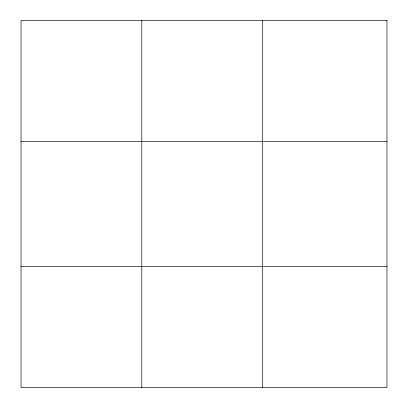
<?xml version="1.0" encoding="UTF-8"?>
<svg xmlns="http://www.w3.org/2000/svg" width="408" height="408" viewBox="0 0 408 408"><rect width="100%" height="100%" fill="white"/><g stroke="black" fill="none" stroke-linecap="round" stroke-linejoin="round"><path stroke-width="0.61" d="M141.79 20.4L141.79 387.6M262.548 20.4L262.548 387.6M21.032 141.576L386.968 141.576M21.032 266.424L386.968 266.424M386.968 20.4L386.968 387.6L21.032 387.6L21.032 20.4L386.968 20.4"/></g></svg>
